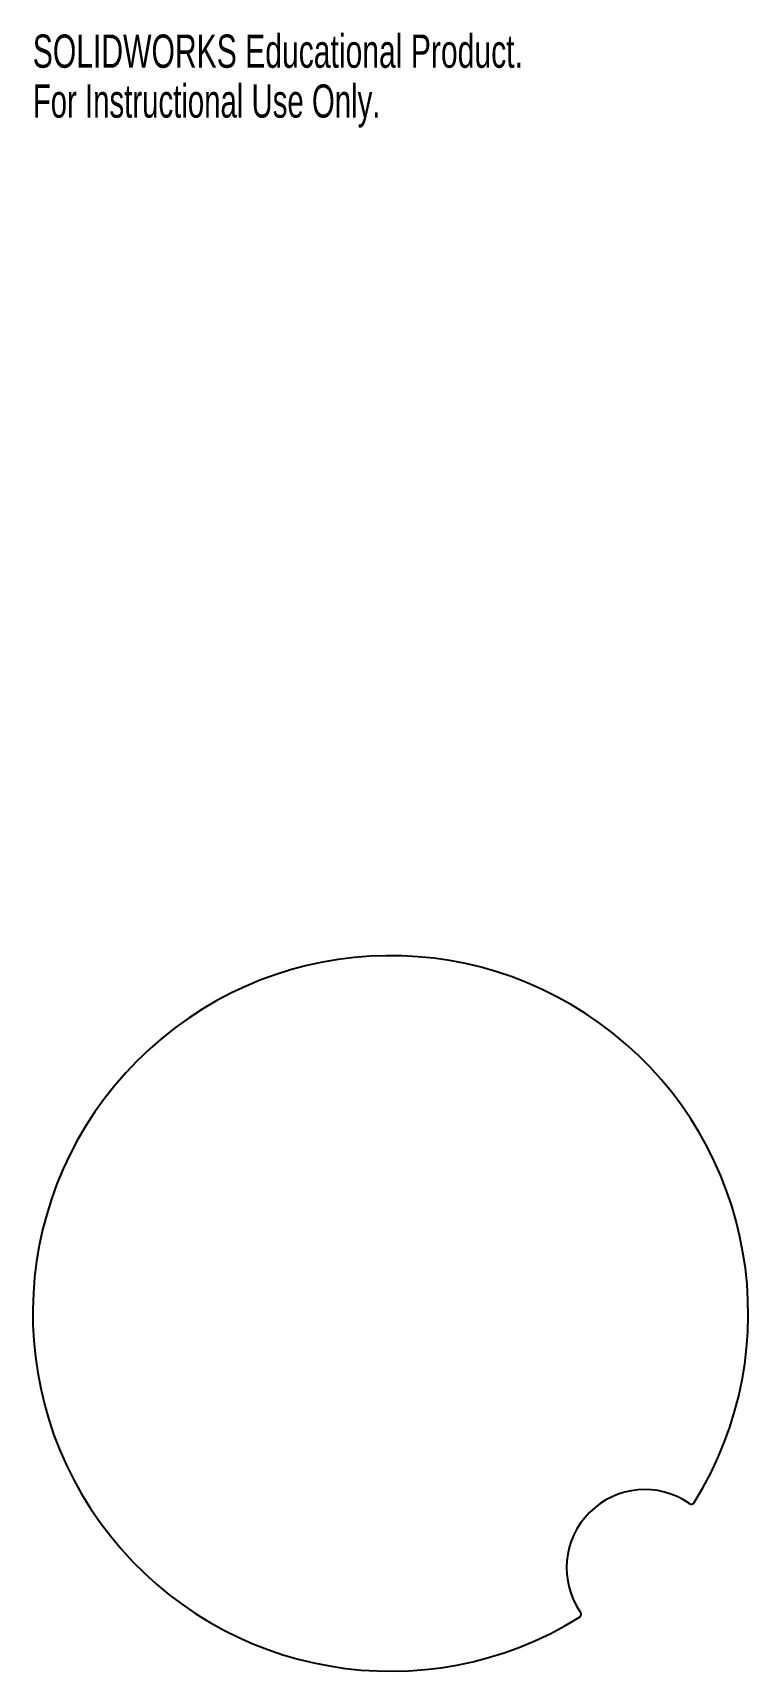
# Model space of a CAD drawing. Extents: x -2.05 to 2.05, y -2.05 to 7.33.
import ezdxf
from ezdxf.enums import TextEntityAlignment as Align

# ---------------------------------------------------------------- set-up
doc = ezdxf.new("R2010")
doc.units = 0
doc.layers.get('0').update_dxf_attribs({"linetype": 'CONTINUOUS'})

msp = doc.modelspace()

# ---------------------------------------------------------------- linework, layer by layer
at = {"color": 7, "linetype": 'CONTINUOUS'}
for centre, radius, start, end in [((0, 0), 2.0488, 328.10321, 301.89679), ((1.4564, -1.4564), 0.4478, 55.26429, 214.73571), ((1.7227, -1.0722), 0.0197, 235.26429, 328.10321), ((1.0722, -1.7227), 0.0197, 301.89679, 34.73571)]:
    msp.add_arc(centre, radius, start, end, dxfattribs=at)

# ---------------------------------------------------------------- texts
for s, width, p in [('SOLIDWORKS Educational Product.', 0.677419, (-2.0488, 7.3236)), ('For Instructional Use Only.', 0.661111, (-2.0488, 7.0381))]:
    msp.add_text(s, height=0.1903, dxfattribs=dict(at, width=width)).set_placement(p, align=Align.TOP_LEFT)

doc.saveas('drawing.dxf')
